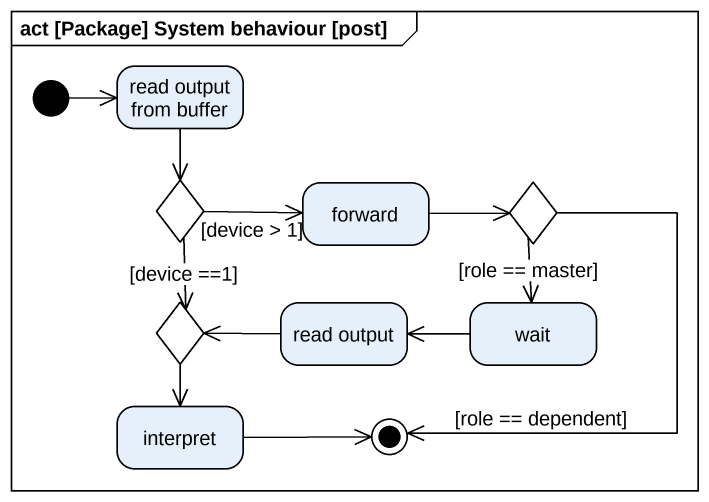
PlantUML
@startuml
mainframe act [Package] System behaviour [post]
hide empty description
state "read output from buffer" as read_output_from_buffer
state choice1 <<choice>>
state forward
state choice2 <<choice>>
state choice3 <<choice>>
state "read output" as read_output
state wait
state interpret
[*] -right-> read_output_from_buffer
read_output_from_buffer --> choice1
choice1 -right-> forward : [device > 1]
choice1 --> choice3 : [device ==1]
forward -right-> choice2
choice2 --> wait : [role == master]
choice3 --> interpret
read_output -left-> choice3
wait -left-> read_output
choice2 --> [*] : [role == dependent]
interpret -right-> [*]
@enduml
